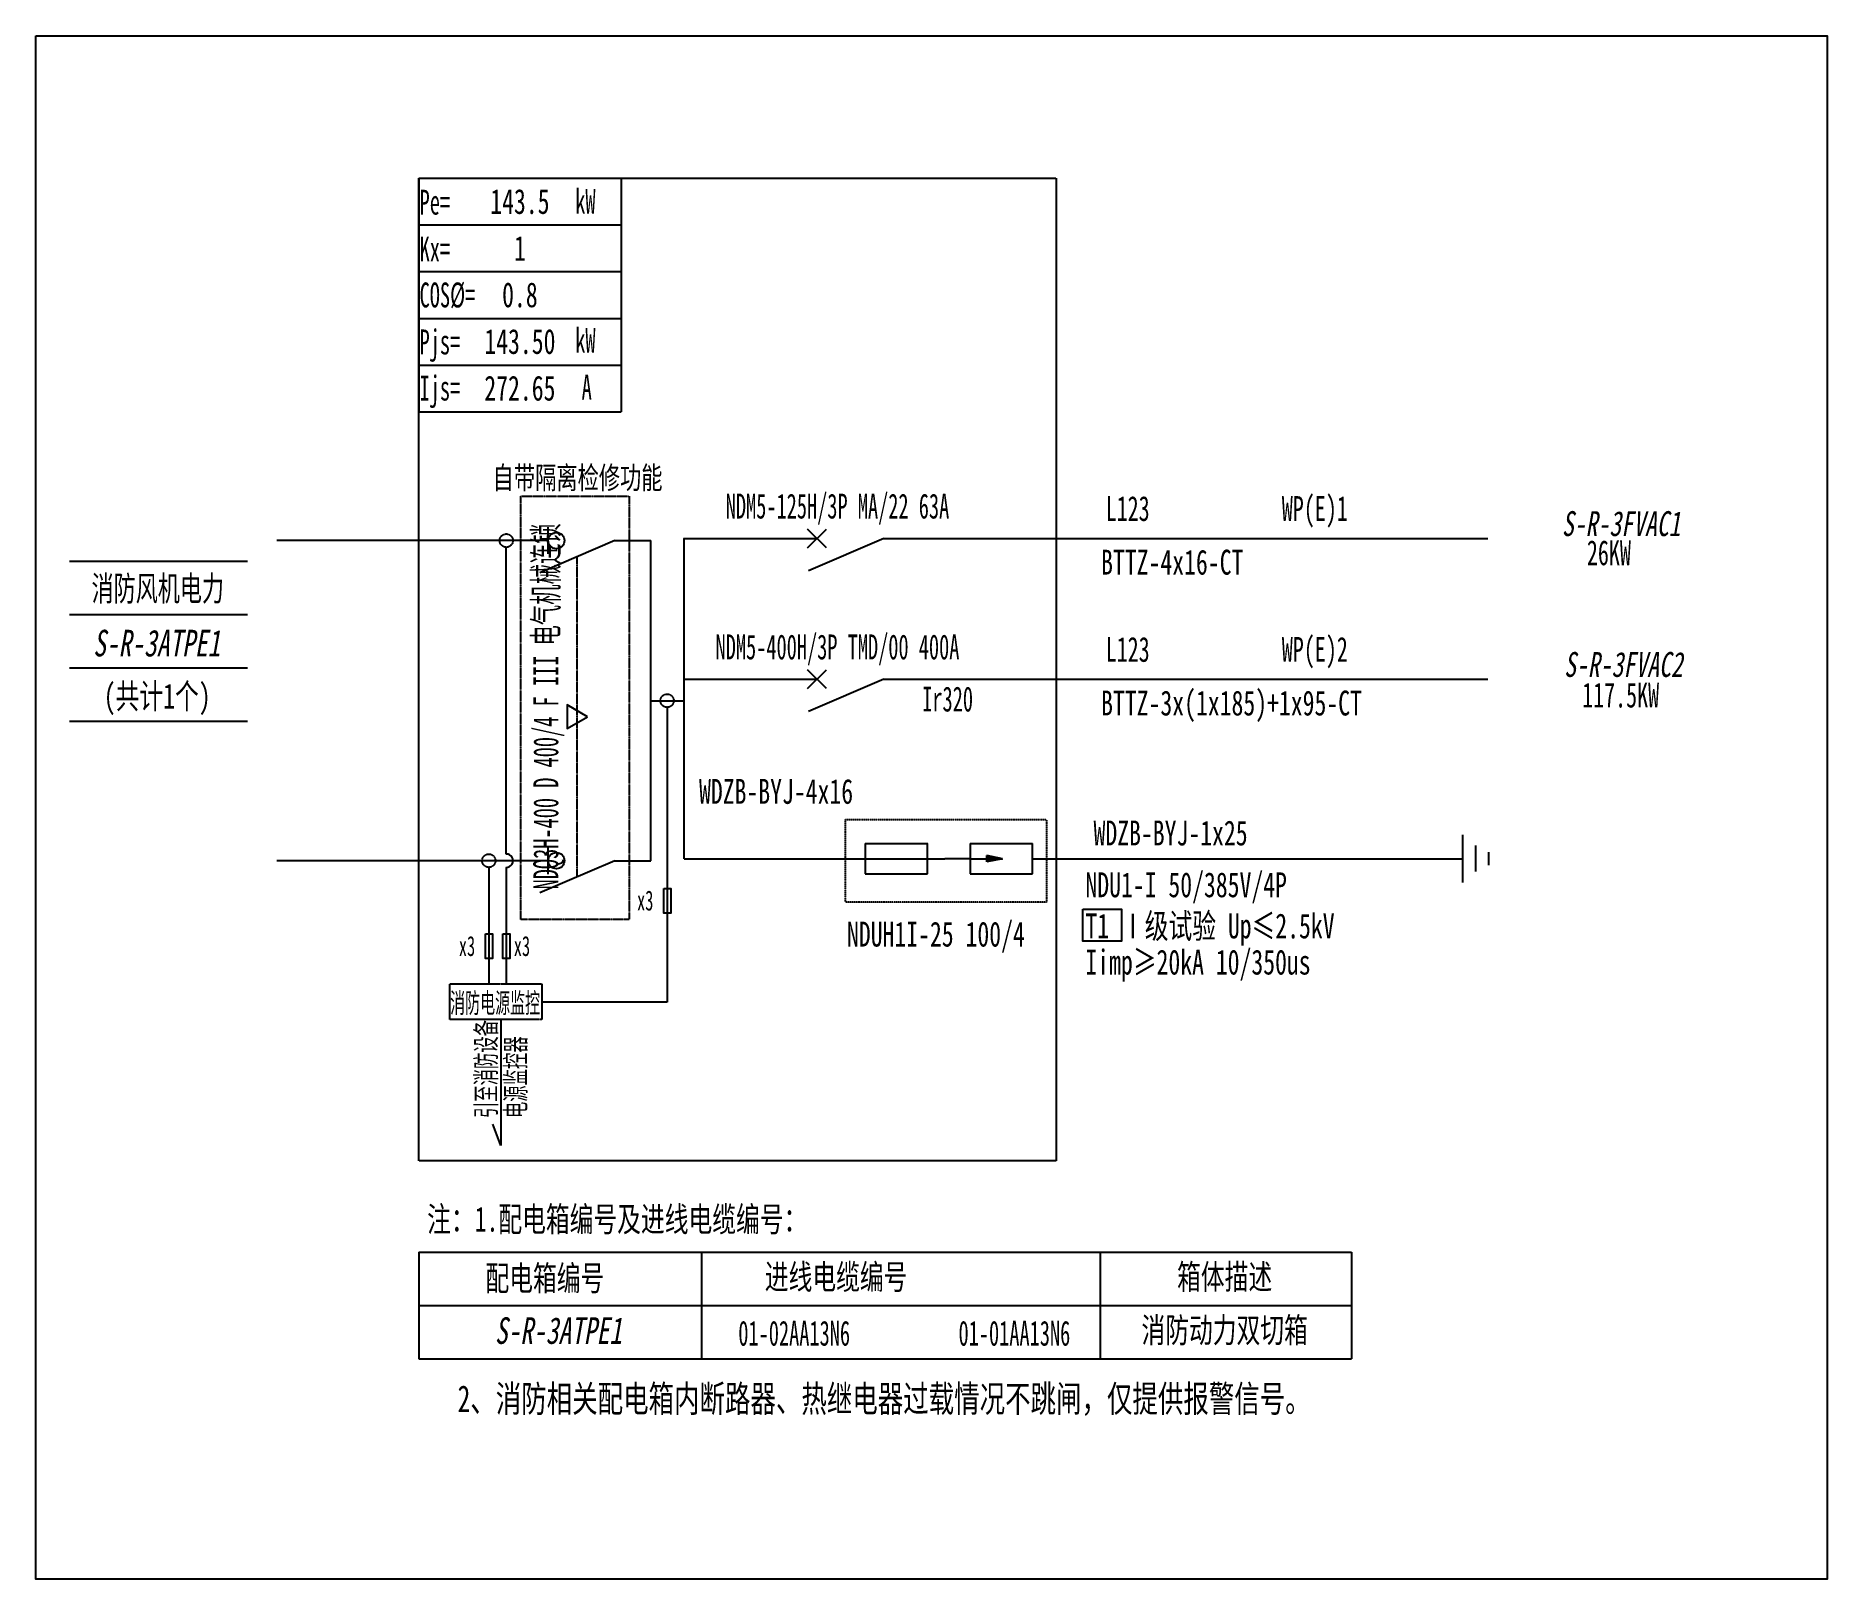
# Model space of a CAD drawing. Extents: x 419696 to 422034, y 333877 to 335891.
import ezdxf
from ezdxf.enums import TextEntityAlignment as Align

# ---------------------------------------------------------------- set-up
doc = ezdxf.new("R2010")
doc.units = 0
doc.header["$MEASUREMENT"] = 0
for name, pattern in [('_点划线L', [1.9, 1.5, -0.17, 0.06, -0.17]), ('DASH', [0.35, 0.25, -0.1]), ('DASHDOTX2', [2, 1, -0.5, 0, -0.5]), ('DASHED', [0.75, 0.5, -0.25]), ('DASHED2', [0.375, 0.25, -0.125])]:
    doc.linetypes.add(name, pattern=pattern)
for name, color, linetype in [('D_E_Eqpm(强电设备)', 100, 'Continuous'), ('D_E_Eqpm（强电设备）', 100, 'Continuous'), ('D_E_Text(强电文字)', 51, 'Continuous'), ('D_E_Text（强电文字）', 51, 'Continuous'), ('D_E_Tray（强电普通桥架）', 51, 'Continuous'), ('D_E_WireEm（强电应急照明线缆）', 10, 'DASHED'), ('D_E_Wire（强电线缆）', 10, 'Continuous'), ('D_T_TableDim（表格尺寸）', 255, 'Continuous'), ('系统图', 220, 'Continuous')]:
    doc.layers.add(name, color=color, linetype=linetype)
doc.styles.add('$1$电气', font='', dxfattribs={"width": 0.7})
doc.styles.add('$1$电气箱', font='simhei.ttf', dxfattribs={"width": 0.8, "oblique": 10})
doc.styles.add('电气', font='', dxfattribs={"width": 0.7})
doc.styles.add('电气箱', font='simhei.ttf', dxfattribs={"width": 0.8, "oblique": 10})
doc.styles.get('$1$电气').set_extended_font_data('SimSun')
doc.styles.get('电气').set_extended_font_data('SimSun')

msp = doc.modelspace()

# ---------------------------------------------------------------- linework, layer by layer
at = {"linetype": 'DASHED'}
for p, q in [((420196.3, 335705.1, 0), (421028.2, 335705.1, 0)), ((420196.3, 334422.8, 0), (420196.3, 335705.1, 0)), ((421028.2, 335705.1, 0), (421028.2, 334422.8, 0)), ((421028.2, 334422.8, 0), (420196.3, 334422.8, 0))]:
    msp.add_line(p, q, dxfattribs=at)
at = {"linetype": 'DASHED2', "elevation": 0}
msp.add_lwpolyline([(420753.3, 334868.4), (421015.5, 334868.4), (421015.5, 334760.4), (420753.3, 334760.4)], close=True, dxfattribs=at)
at = {"layer": 'D_E_Eqpm(强电设备)'}
for p, q in [((420778.9, 334836.9, 0), (420860.5, 334836.9, 0)), ((420778.9, 334836.9, 0), (420778.9, 334797.5, 0)), ((420860.3, 334797.5, 0), (420860.3, 334836.9, 0)), ((420915.9, 334836.9, 0), (420997.5, 334836.9, 0)), ((420915.9, 334836.9, 0), (420915.9, 334797.5, 0)), ((420997.3, 334797.5, 0), (420997.3, 334836.9, 0)), ((420915.9, 334817.2, 0), (420883, 334817.2, 0)), ((420915.9, 334817.2, 0), (420958.3, 334817.2, 0)), ((420958.3, 334817.2, 0), (420937.8, 334821.4, 0)), ((420937.8, 334813, 0), (420937.8, 334821.4, 0)), ((420958.3, 334817.2, 0), (420937.8, 334813, 0)), ((420778.9, 334797.5, 0), (420860.3, 334797.5, 0)), ((420915.9, 334797.5, 0), (420997.3, 334797.5, 0))]:
    msp.add_line(p, q, dxfattribs=at)
msp.add_solid([(420937.8, 334813, 0), (420958.3, 334817.2, 0), (420937.8, 334821.4, 0)], dxfattribs=at)
at = {"layer": 'D_E_Eqpm（强电设备）'}
for p, q in [((420365.3, 335214.9, 0), (420365.3, 335249.7, 0)), ((420703.8, 335222.8, 0), (420728.4, 335247.4, 0)), ((420728.4, 335222.8, 0), (420703.8, 335247.4, 0)), ((420452.3, 335232.3, 0), (420354.1, 335190.2, 0)), ((420803.1, 335235.1, 0), (420704.9, 335193, 0)), ((420703.8, 335039.1, 0), (420728.4, 335063.7, 0)), ((420728.4, 335039.1, 0), (420703.8, 335063.7, 0)), ((420803.1, 335051.4, 0), (420704.9, 335009.3, 0)), ((420365.3, 334797.2, 0), (420365.3, 334832, 0)), ((420452.3, 334814.6, 0), (420354.1, 334772.5, 0))]:
    msp.add_line(p, q, dxfattribs=at)
at = {"layer": 'D_E_Eqpm（强电设备）', "linetype": 'DASH'}
msp.add_line((420403.2, 334793.5, 0), (420403.2, 335211.2, 0), dxfattribs=at)
at = {"layer": 'D_E_Eqpm（强电设备）', "elevation": 0}
msp.add_lwpolyline([(420416.6, 335002.4), (420389.8, 335017.9), (420389.8, 334986.9)], close=True, dxfattribs=at)
at = {"layer": 'D_E_Eqpm（强电设备）'}
for centre in [(420375.9, 335232.3, 0), (420375.9, 334814.6, 0)]:
    msp.add_circle(centre, 10.6, dxfattribs=at)
at = {"layer": 'D_E_Text（强电文字）'}
for p, q in [((420196.3, 335705.1, 0), (420460.3, 335705.1, 0)), ((420196.3, 335705.1, 0), (420196.3, 335400.5, 0)), ((420460.3, 335705.1, 0), (420460.3, 335400.5, 0)), ((420196.3, 335644.2, 0), (420460.3, 335644.2, 0)), ((420196.3, 335583.3, 0), (420460.3, 335583.3, 0)), ((420196.3, 335522.3, 0), (420460.3, 335522.3, 0)), ((420196.3, 335461.4, 0), (420460.3, 335461.4, 0)), ((420196.3, 335400.5, 0), (420460.3, 335400.5, 0))]:
    msp.add_line(p, q, dxfattribs=at)
at = {"layer": 'D_E_Text（强电文字）', "elevation": 0}
msp.add_lwpolyline([(421062.8, 334751.3), (421113.3, 334751.3), (421113.3, 334709.7), (421062.8, 334709.7)], close=True, dxfattribs=at)
at = {"layer": 'D_E_WireEm（强电应急照明线缆）'}
msp.add_line((420365.3, 334814.6, 0), (420011.1, 334814.6, 0), dxfattribs=at)
at = {"layer": 'D_E_Wire（强电线缆）'}
for p, q in [((420365.3, 335232.3, 0), (420011.1, 335232.3, 0)), ((420310.5, 334823.3, 0), (420310.5, 335223.6, 0)), ((420452.3, 335232.3, 0), (420499.3, 335232.3, 0)), ((420499.3, 334814.6, 0), (420499.3, 335232.3, 0)), ((420542, 335235.1, 0), (420716.1, 335235.1, 0)), ((420542.6, 334817.2, 0), (420542.6, 335235.1, 0)), ((420803.1, 335235.1, 0), (421591.8, 335235.1, 0)), ((420542, 335051.4, 0), (420716.1, 335051.4, 0)), ((420803.1, 335051.4, 0), (421591.8, 335051.4, 0)), ((420499.3, 335023.4, 0), (420541.4, 335023.4, 0)), ((420520.4, 335014.7, 0), (420520.4, 334629.8, 0)), ((421559.1, 334786.3, 0), (421559.1, 334848.2, 0)), ((421576, 334800.3, 0), (421576, 334834.2, 0)), ((421592.9, 334808.7, 0), (421592.9, 334825.7, 0)), ((420287.7, 334805.9, 0), (420287.7, 334653.9, 0)), ((420310.4, 334805.9, 0), (420310.4, 334653.9, 0)), ((420452.3, 334814.6, 0), (420499.3, 334814.6, 0)), ((420542.6, 334817.2, 0), (420883, 334817.2, 0)), ((420997.3, 334817.2, 0), (421559.1, 334817.2, 0)), ((420303.3, 334607.5, 0), (420303.3, 334442.8, 0)), ((420303.3, 334442.8, 0), (420293, 334470.6, 0))]:
    msp.add_line(p, q, dxfattribs=at)
at = {"layer": 'D_E_Wire（强电线缆）', "linetype": '_点划线L'}
msp.add_line((420520.4, 334629.8, 0), (420357.1, 334629.8, 0), dxfattribs=at)
at = {"layer": 'D_E_Wire（强电线缆）', "linetype": 'DASH', "elevation": 0}
msp.add_lwpolyline([(420329.3, 335290.3), (420470.9, 335290.3), (420470.9, 334738), (420329.3, 334738)], close=True, dxfattribs=at)
at = {"layer": 'D_E_Wire（强电线缆）', "elevation": 0}
for points in [[(420516.1, 334778.4), (420525.2, 334778.4), (420525.2, 334746.3), (420516.1, 334746.3)], [(420283.5, 334719), (420292.6, 334719), (420292.6, 334686.9), (420283.5, 334686.9)], [(420306.1, 334719), (420315.3, 334719), (420315.3, 334686.9), (420306.1, 334686.9)]]:
    msp.add_lwpolyline(points, close=True, dxfattribs=at)
at = {"layer": 'D_E_Wire（强电线缆）', "linetype": '_点划线L', "elevation": 0}
msp.add_lwpolyline([(420236.8, 334653.9), (420357.1, 334653.9), (420357.1, 334607.5), (420236.8, 334607.5)], close=True, dxfattribs=at)
at = {"layer": 'D_E_Wire（强电线缆）', "linetype": '_点划线L'}
for centre in [(420310.5, 335232.3, 0), (420520.4, 335023.4, 0), (420287.7, 334814.6, 0)]:
    msp.add_circle(centre, 8.7, dxfattribs=at)
at = {"layer": 'D_E_Wire（强电线缆）'}
msp.add_arc((420310.5, 334814.6, 0), 8.7, 269.5766, 90, dxfattribs=at)
at = {"layer": 'D_T_TableDim（表格尺寸）', "color": 255}
for p, q in [((419740.6, 335205.4, 0), (419972.6, 335205.4, 0)), ((419740.6, 335135.8, 0), (419972.6, 335135.8, 0)), ((419740.6, 335066.1, 0), (419972.6, 335066.1, 0)), ((419740.6, 335066.1, 0), (419972.6, 335066.1, 0)), ((419740.6, 335066.1, 0), (419972.6, 335066.1, 0)), ((419740.6, 335066.1, 0), (419972.6, 335066.1, 0)), ((419740.6, 335066.1, 0), (419972.6, 335066.1, 0)), ((419740.6, 334996.5, 0), (419972.6, 334996.5, 0))]:
    msp.add_line(p, q, dxfattribs=at)
at = {"layer": 'D_T_TableDim（表格尺寸）', "ltscale": 3.5}
for p, q in [((420196.3, 334303.8, 0), (421413.6, 334303.8, 0)), ((420196.3, 334303.8, 0), (420196.3, 334164.6, 0)), ((420565.1, 334303.8, 0), (420565.1, 334164.6, 0)), ((421085.5, 334303.8, 0), (421085.5, 334164.6, 0)), ((421413.6, 334303.8, 0), (421413.6, 334164.6, 0)), ((420196.3, 334234.2, 0), (421413.6, 334234.2, 0)), ((420196.3, 334234.2, 0), (421413.6, 334234.2, 0)), ((420565.1, 334234.2, 0), (420565.1, 334164.6, 0)), ((421085.5, 334234.2, 0), (421085.5, 334164.6, 0)), ((420196.3, 334164.6, 0), (421413.6, 334164.6, 0))]:
    msp.add_line(p, q, dxfattribs=at)
at = {"layer": '系统图', "ltscale": 9973.992009}
msp.add_lwpolyline([(419696.5, 335891), (422034.5, 335891), (422034.5, 333877), (419696.5, 333877)], close=True, dxfattribs=at)

# ---------------------------------------------------------------- texts
at = {"layer": 'D_E_Text(强电文字)', "color": 51, "true_color": 0xffff7f, "style": '电气'}
for s, height, width, p in [('Ir320', 32.55, 0.6, (420853.3, 335009.3)), ('NDU1-I 50/385V/4P', 32.489, 0.7, (421066.4, 334766.9, 0)), ('T1 Ⅰ级试验 Up≤2.5kV ', 32.489, 0.7, (421066.4, 334713.2, 0))]:
    msp.add_text(s, height=height, dxfattribs=dict(at, width=width)).set_placement(p)
at = {"layer": 'D_E_Text(强电文字)', "style": '电气', "width": 0.7}
for s, p in [('WDZB-BYJ-4x16', (420562.1, 334888.8, 0)), ('WDZB-BYJ-1x25', (421077, 334834.5, 0)), ('Iimp≥20kA 10/350us', (421066.4, 334666, 0))]:
    msp.add_text(s, height=32.489, dxfattribs=at).set_placement(p)
at = {"layer": 'D_E_Text（强电文字）', "linetype": 'Continuous', "style": '电气', "width": 0.6}
for s, height, p in [('Pe=', 32.49, (420197.4, 335657.7, 0)), ('kW', 32.49, (420400.5, 335658.8, 0)), ('Kx=', 32.49, (420197.4, 335596.6, 0)), ('COS%%C=', 32.49, (420197.4, 335536.6, 0)), ('Pjs=', 32.49, (420197.4, 335475.3, 0)), ('kW', 32.49, (420400.5, 335477.4, 0)), ('Ijs=', 32.49, (420197.4, 335415.1, 0)), ('A', 32.5, (420408.9, 335416.4, 0))]:
    msp.add_text(s, height=height, dxfattribs=at).set_placement(p)
at = {"layer": 'D_E_Text（强电文字）'}
for s, height, style, width, p in [('自带隔离检修功能', 29.01, '电气', 0.7, (420292.8, 335299.9, 0)), ('WP(E)1', 32.49, '$1$电气', 0.65, (421322.7, 335257.9, 0)), ('L123', 32.49, '$1$电气', 0.65, (421092.8, 335257.9, 0)), ('26KW', 32.49, '$1$电气', 0.65, (421720.9, 335200.2, 0)), ('BTTZ-4x16-CT', 32.489, '$1$电气', 0.7, (421086.9, 335187.9, 0)), ('L123', 32.49, '$1$电气', 0.65, (421092.8, 335074.1, 0)), ('WP(E)2', 32.49, '$1$电气', 0.65, (421322.7, 335074.1, 0)), ('BTTZ-3x(1x185)+1x95-CT', 32.489, '$1$电气', 0.7, (421086.9, 335004.1, 0)), ('117.5KW', 32.49, '$1$电气', 0.65, (421714.6, 335014.5, 0)), ('x3', 26.11, '电气', 0.6, (420481.2, 334749.6, 0)), ('x3', 26.11, '电气', 0.6, (420248.6, 334690.2, 0)), ('x3', 26.11, '电气', 0.6, (420320.3, 334690.2, 0)), ('消防电源监控', 26.11, '电气', 0.55, (420237.2, 334615.9, 0)), ('注：1.配电箱编号及进线电缆编号：', 32.489, '电气', 0.7, (420207.2, 334330.5, 0)), ('2、消防相关配电箱内断路器、热继电器过载情况不跳闸，仅提供报警信号。', 34.81, '电气', 0.7, (420247, 334095.1, 0))]:
    msp.add_text(s, height=height, dxfattribs=dict(at, style=style, width=width)).set_placement(p)
at = {"layer": 'D_E_Text（强电文字）', "color": 51, "true_color": 0xffff7f, "style": '$1$电气', "width": 0.6}
msp.add_text('NDM5-125H/3P MA/22 63A', height=32.489, dxfattribs=at).set_placement((420742.8, 335274.7, 0), align=Align.MIDDLE)
at = {"layer": 'D_E_Text（强电文字）', "style": '电气', "width": 0.6}
msp.add_text('NDQ3H-400 D 400/4 F III 电气机械连锁', height=32.489, rotation=90, dxfattribs=at).set_placement((420363.7, 335016, 0), align=Align.MIDDLE)
at = {"layer": 'D_E_Text（强电文字）'}
for s, height, style, width, p in [('消防风机电力', 32.49, '$1$电气', 0.65, (419855.7, 335170.4, 0)), ('NDM5-400H/3P TMD/00 400A', 32.489, '$1$电气', 0.6, (420742.8, 335090.9, 0)), ('配电箱编号', 32.49, '电气', 0.7, (420360.9, 334270.5, 0)), ('进线电缆编号', 32.49, '电气', 0.7, (420741, 334272.2, 0)), ('箱体描述', 32.49, '电气', 0.7, (421248.1, 334272.2, 0)), ('消防动力双切箱', 32.49, '电气', 0.7, (421248.1, 334202.6, 0)), ('01-02AA13N6', 32.489, '电气', 0.6, (420686.3, 334197.7, 0)), ('01-01AA13N6', 32.489, '电气', 0.6, (420973.7, 334197.7, 0))]:
    msp.add_text(s, height=height, dxfattribs=dict(at, style=style, width=width)).set_placement(p, align=Align.MIDDLE)
at = {"layer": 'D_E_Text（强电文字）', "color": 7, "style": '$1$电气箱', "oblique": 10, "width": 0.7}
msp.add_text('S-R-3ATPE1', height=34.81, dxfattribs=at).set_placement((419854.3, 335098.5, 0), align=Align.MIDDLE)
at = {"layer": 'D_E_Text（强电文字）', "style": '$1$电气', "width": 0.7}
msp.add_text('(共计1个)', height=32.49, dxfattribs=at).set_placement((419854.9, 335013.1, 0), align=Align.CENTER)
at = {"layer": 'D_E_Text（强电文字）', "color": 51, "true_color": 0xffff7f, "style": '电气', "width": 0.7}
msp.add_text('NDUH1I-25 100/4', height=32.489, dxfattribs=at).set_placement((420755.2, 334702.5, 0))
at = {"layer": 'D_E_Text（强电文字）', "style": '电气', "width": 0.6}
for s, p in [('引至消防设备', (420297.1, 334478.6, 0)), ('电源监控器', (420335.7, 334478.6, 0))]:
    msp.add_text(s, height=26.11, rotation=90, dxfattribs=at).set_placement(p)
at = {"layer": 'D_E_Text（强电文字）', "style": '电气箱', "oblique": 10, "width": 0.7}
msp.add_text('S-R-3ATPE1', height=34.81, dxfattribs=at).set_placement((420378.6, 334201.4, 0), align=Align.MIDDLE)
at = {"layer": 'D_E_Text（强电文字）', "width": 263.949, "attachment_point": 5, "style": '电气'}
for s, insert, char_height in [('143.5', (420328.3, 335674.6, 0), 32.49), ('1', (420328.3, 335613.7, 0), 32.5), ('0.8', (420328.3, 335552.8, 0), 32.49), ('{\\C200;143.50}', (420328.3, 335491.9, 0), 32.489), ('{\\C200;272.65}', (420328.3, 335431, 0), 32.489)]:
    msp.add_mtext(s, dxfattribs=dict(at, insert=insert, char_height=char_height))
at = {"layer": 'D_E_Tray（强电普通桥架）', "linetype": 'DASHDOTX2', "style": '电气箱', "oblique": 10, "width": 0.7}
for s, p in [('S-R-3FVAC1', (421688.3, 335238.2, 0)), ('S-R-3FVAC2', (421691.2, 335054.4, 0))]:
    msp.add_text(s, height=32.49, dxfattribs=at).set_placement(p)

doc.saveas('drawing.dxf')
